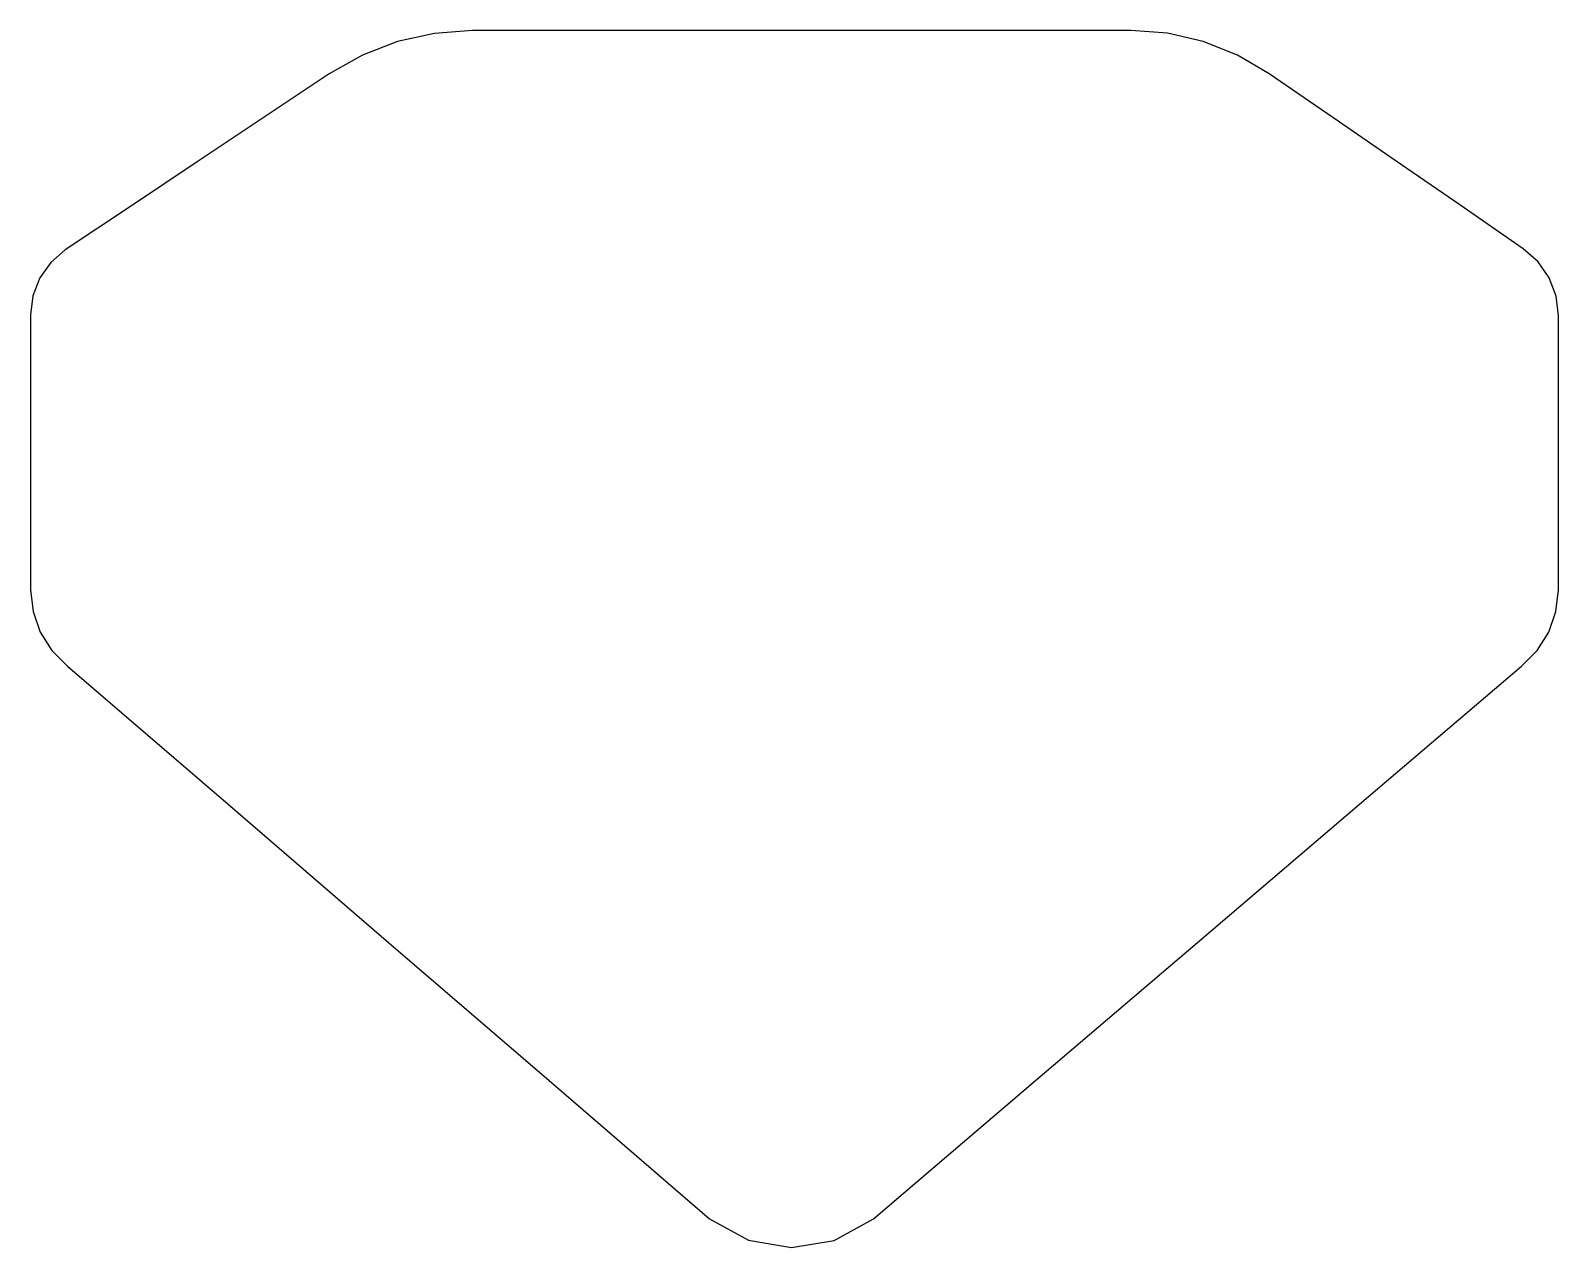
# Model space of a CAD drawing. Extents: x 38 to 164, y -154 to -53.
import ezdxf

# ---------------------------------------------------------------- set-up
doc = ezdxf.new("R2010")
doc.units = 0
doc.layers.add('LAYER_1', color=7, linetype='CONTINUOUS')

msp = doc.modelspace()

# ---------------------------------------------------------------- linework, layer by layer
at = {"layer": 'LAYER_1', "color": 7}
msp.add_lwpolyline([(163.79, -76.7), (163.8, -76.7), (163.8, -76.7), (163.8, -76.7), (163.8, -76.7), (163.6, -75.08), (163.03, -73.58), (162.12, -72.25), (160.89, -71.17), (160.89, -71.17), (160.89, -71.17), (160.89, -71.17), (160.89, -71.17), (155.66, -67.56), (150.42, -63.95), (145.19, -60.34), (139.95, -56.73), (139.95, -56.73), (139.95, -56.73), (139.95, -56.73), (139.95, -56.73), (137.32, -55.2), (134.51, -54.08), (131.57, -53.4), (128.53, -53.17), (114.96, -53.17), (101.39, -53.17), (87.82, -53.17), (74.25, -53.17), (71.12, -53.41), (68.07, -54.09), (65.16, -55.21), (62.43, -56.75), (56.99, -60.38), (51.55, -64.01), (46.11, -67.63), (40.66, -71.26), (40.66, -71.26), (40.66, -71.26), (40.66, -71.26), (40.66, -71.26), (39.46, -72.3), (38.56, -73.58), (37.99, -75.04), (37.8, -76.62), (37.8, -76.62), (37.8, -76.62), (37.8, -76.62), (37.8, -76.62), (37.8, -82.29), (37.8, -87.96), (37.8, -93.62), (37.8, -99.29), (37.8, -99.29), (37.8, -99.29), (37.8, -99.29), (37.8, -99.29), (38, -101.1), (38.6, -102.79), (39.55, -104.31), (40.84, -105.59), (40.84, -105.59), (40.84, -105.59), (40.84, -105.59), (40.84, -105.59), (54.08, -116.98), (67.32, -128.38), (80.56, -139.78), (93.8, -151.17), (93.8, -151.17), (93.8, -151.17), (93.8, -151.17), (93.8, -151.18), (93.79, -151.18), (93.79, -151.18), (93.79, -151.18), (93.79, -151.18), (97.01, -152.94), (100.54, -153.54), (104.07, -152.95), (107.3, -151.18), (107.3, -151.18), (107.3, -151.18), (107.3, -151.17), (107.3, -151.17), (120.66, -139.78), (134.03, -128.38), (147.39, -116.98), (160.75, -105.59), (160.75, -105.59), (160.75, -105.59), (160.75, -105.59), (160.75, -105.59), (162.04, -104.31), (163, -102.79), (163.59, -101.1), (163.8, -99.29), (163.8, -99.29), (163.8, -99.29), (163.8, -99.29), (163.79, -99.29), (163.79, -93.64), (163.79, -87.99), (163.79, -82.35), (163.79, -76.7), (163.79, -76.7)], dxfattribs=at)

doc.saveas('drawing.dxf')
